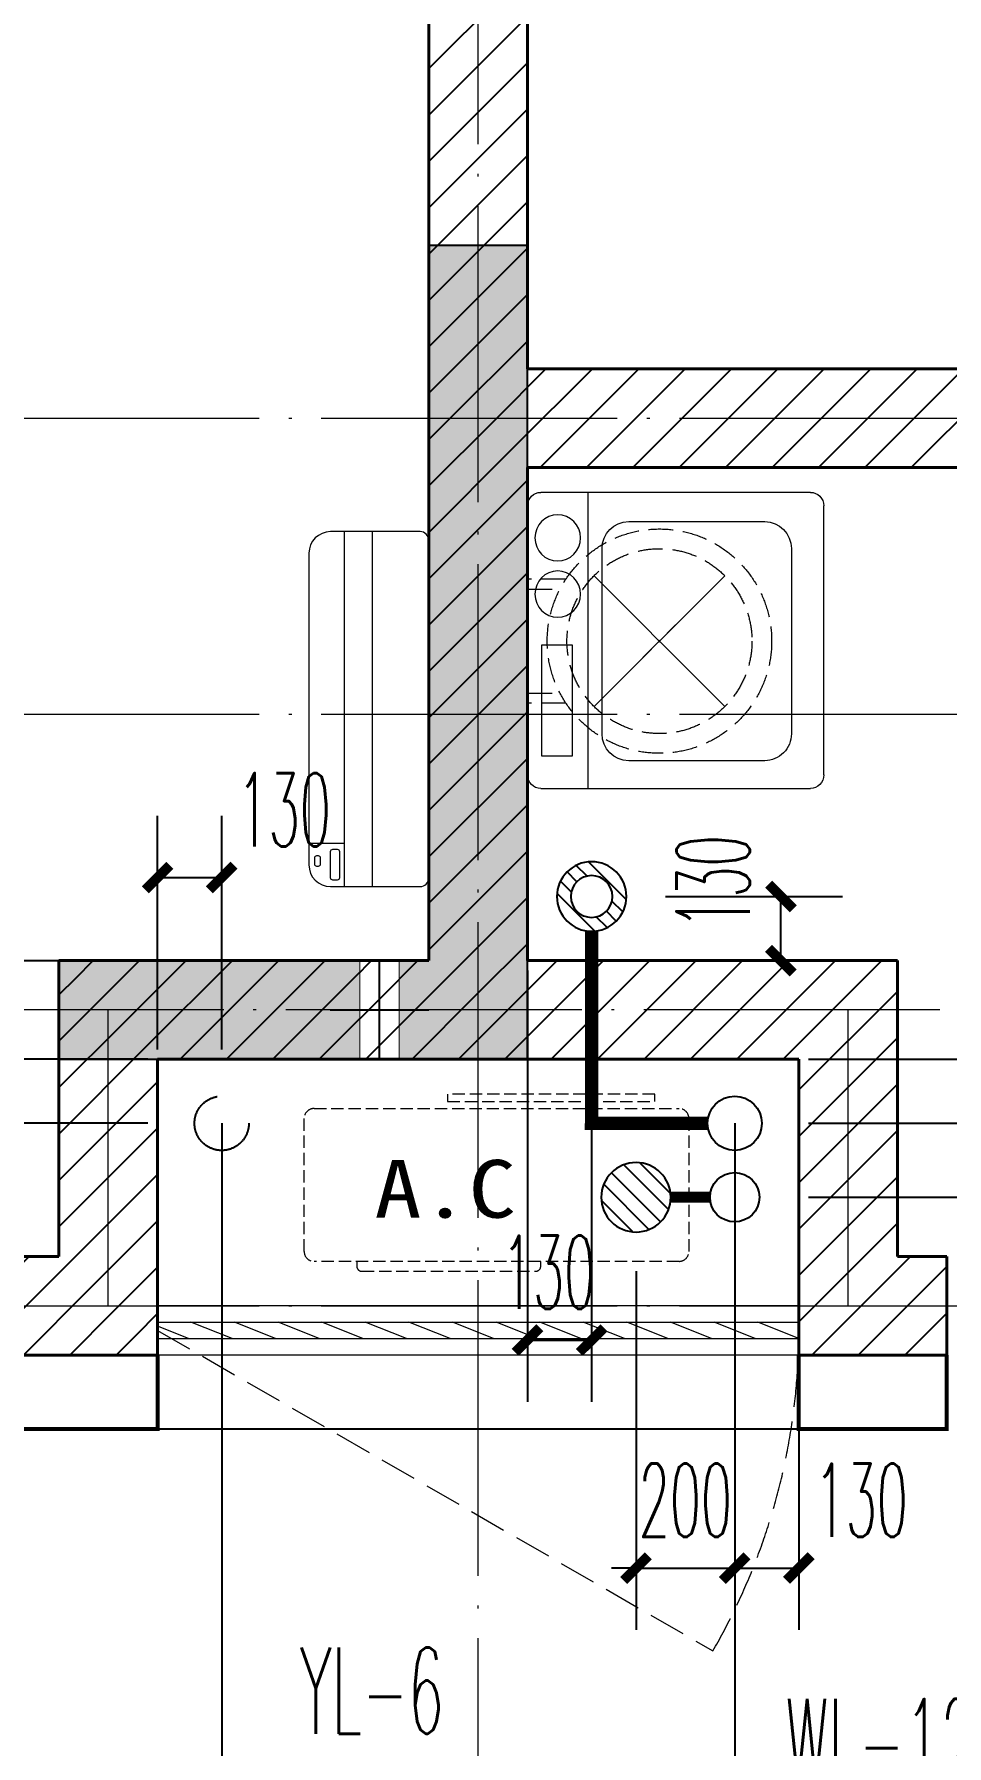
# Model space of a CAD drawing. Extents: x 27938 to 1042331, y -235042 to 1535213.
# Drawn here: x 721217 to 723067, y 133890 to 137361 of the extents above; entities that cross this region are included whole.
import ezdxf

# ---------------------------------------------------------------- set-up
doc = ezdxf.new("R2010")
doc.units = 0
doc.header["$LTSCALE"] = 1000
doc.header["$MEASUREMENT"] = 0
for name, pattern in [('$1$DASH', [0.35, 0.25, -0.1]), ('DASH', [0.35, 0.25, -0.1]), ('DOTE', [2.42, 2, -0.2, 0.02, -0.2])]:
    doc.linetypes.add(name, pattern=pattern)
for name, color, linetype in [('$RECOVER_210609100354-0', 7, 'Continuous'), ('$RECOVER_210609100354-25', 7, 'Continuous'), ('$RECOVER_210609100354-5', 7, 'Continuous'), ('3.5方案汇报，与郭总、侯月琴确定户型_t8$0$2020.03.04 -1安徽标准化洋房户型(UA）_t8_t8$0$看线', 154, 'Continuous'), ('COLUMN', 9, 'Continuous'), ('DIM_凝结', 3, 'Continuous'), ('DIM_污水', 3, 'Continuous'), ('DIM_雨水', 3, 'Continuous'), ('EQUIP_地漏', 7, 'Continuous'), ('PIPE-凝结', 150, 'N'), ('PIPE-污水', 2, 'W'), ('TWT_DIM', 3, 'Continuous'), ('VPIPE-凝结', 150, 'Continuous'), ('VPIPE-污水', 2, 'W'), ('VPIPE-雨水', 4, 'DASH'), ('机电标识类', 1, 'Continuous'), ('看线', 251, 'Continuous')]:
    doc.layers.add(name, color=color, linetype=linetype)
for name, color, linetype, lineweight in [('DOTE', 19, 'DOTE', 9), ('LVTRY', 1, 'Continuous', 13), ('PUB_HATCH', 8, 'Continuous', 9), ('WALL', 9, 'Continuous', 40), ('WINDOW', 8, 'Continuous', 15), ('平面-空调室内机', 176, 'Continuous', 9), ('平面-空调预留孔', 173, 'Continuous', 15), ('空调', 76, 'Continuous', 13)]:
    doc.layers.add(name, color=color, linetype=linetype, lineweight=lineweight)
doc.styles.add('_TCH_DIM_T3', font='SIMPLEX.shx', dxfattribs={"width": 0.494118, "bigfont": 'GBCBIG.shx'})
doc.styles.add('_TWT_SERIAL', font='simplex.shx', dxfattribs={"width": 0.6, "oblique": 10, "height": 3, "bigfont": 'aadri.shx'})
doc.styles.get("Standard").update_dxf_attribs({"font": 'gbenor.shx', "bigfont": 'gbcbig.shx'})
doc.styles.add('黑体', font='simhei.ttf')
doc.linetypes.add('N', pattern='A,3,-0.2,["N",Standard,S=0.25,R=0,X=-0.1,Y=-0.115],-0.2', length=3.4)
doc.linetypes.add('W', pattern='A,3,-0.2,["W",Standard,S=0.25,R=0,X=-0.1,Y=-0.115],-0.2', length=3.4)
doc.dimstyles.new('_TWT_ARCH&&50', dxfattribs={"dimtxt": 148.75, "dimasz": 50, "dimexe": 125, "dimexo": 150, "dimgap": 63.125, "dimtad": 1, "dimdec": 0, "dimzin": 0, "dimdsep": 46, "dimtxsty": '_TCH_DIM_T3', "dimblk": 'ARCHTICK', "dimcen": 0.09, "dimclrt": 7, "dimazin": 2, "dimtfac": 1, "dimtdec": 0, "dimtix": 1, "dimtmove": 2, "dimatfit": 3, "dimfxl": 1, "dimtolj": 1, "dimtzin": 0, "dimarcsym": 0})
pattern_1 = [(45, (0, 47.75), (-47.022601, 47.022601), [])]

# ---------------------------------------------------------------- blocks, each defined once
blk = doc.blocks.new('GFDGDGRDGRDG')
at = {"layer": 'DOTE', "linetype": 'DOTE', "ltscale": 0.3}
for p, q in [((615293.7, 360558.3), (615293.7, 376108.3)), ((573593.7, 364358.3), (626393.7, 364358.3)), ((573593.7, 363758.3), (626393.7, 363758.3)), ((626393.7, 363158.3), (573593.7, 363158.3)), ((614543.7, 362558.3), (614543.7, 363158.3)), ((616043.7, 362558.3), (616043.7, 363158.3)), ((573593.7, 362558.3), (626393.7, 362558.3))]:
    blk.add_line(p, q, dxfattribs=at)
blk = doc.blocks.new('HFHFHFHFTF')
at = {"layer": 'PUB_HATCH'}
blk.add_hatch(color=256, dxfattribs=at).paths.add_polyline_path([(575166.6, 365523.7), (575166.6, 365323.7), (576116.6, 365323.7), (576116.6, 366973.7), (575916.6, 366973.7), (575916.6, 365523.7)])
at = {"layer": 'COLUMN', "color": 8}
for p, q in [((576116.6, 366973.7), (575916.6, 366973.7)), ((575916.6, 366973.7), (575916.6, 365523.7)), ((576116.6, 365323.7), (576116.6, 366973.7)), ((575166.6, 365523.7), (575166.6, 365323.7)), ((575916.6, 365523.7), (575166.6, 365523.7)), ((575166.6, 365323.7), (576116.6, 365323.7))]:
    blk.add_line(p, q, dxfattribs=at)
blk = doc.blocks.new('RECTANG')
at = {"color": 0}
for p, q in [((1, 1), (0, 1)), ((0, 1), (0, 0)), ((1, 0), (1, 1)), ((0, 0), (1, 0))]:
    blk.add_line(p, q, dxfattribs=at)
blk = doc.blocks.new('洗衣机')
at = {"layer": 'LVTRY', "color": 0}
for p, q in [((3791567.4, 243472.1), (3791021, 243472.1)), ((3791116.5, 243472.1), (3791116.5, 242871.5)), ((3790993.7, 243444.5), (3790993.7, 242899.1)), ((3791594.6, 242899.1), (3791594.6, 243444.5)), ((3791199, 243412.7), (3791474.9, 243412.7)), ((3791145.1, 242982.5), (3791145.1, 243358)), ((3791528.8, 243358), (3791528.8, 242982.5)), ((3791474.9, 242927.8), (3791199, 242927.8)), ((3791021, 242871.5), (3791567.4, 242871.5))]:
    blk.add_line(p, q, dxfattribs=at)
at = {"layer": 'LVTRY', "color": 0, "extrusion": (0, 0, -1)}
for centre, major_axis, start_param, end_param in [((3791021, 243444.5), (0, 27.6), -1.570796, 0), ((3791567.4, 243444.5), (0, 27.6), 0, 1.570796), ((3791055.1, 243379.8), (0, 46.9), 3.141593, 9.424778), ((3791199, 243358), (0, 54.7), 4.712389, 6.283185), ((3791474.9, 243358), (0, 54.7), 0, 1.570796), ((3791055.1, 243265.7), (0, 46.9), 3.141593, 9.424778), ((3791199, 242982.5), (0, 54.7), 3.141593, 4.712389), ((3791474.9, 242982.5), (0, 54.7), 1.570796, 3.141593), ((3791021, 242899.1), (0, 27.6), 3.141593, 4.712389), ((3791567.4, 242899.1), (0, 27.6), 1.570796, 3.141593)]:
    blk.add_ellipse(centre, major_axis=major_axis, ratio=0.986385, start_param=start_param, end_param=end_param, dxfattribs=at)
at = {"layer": 'LVTRY', "color": 8, "xscale": 63.25620569481588, "yscale": 224.5369532744355, "zscale": 64.12934308941763, "rotation": 180}
blk.add_blockref('RECTANG', (3791085.2, 243162.4), dxfattribs=at)
blk = doc.blocks.new('dnfhfn')
at = {"color": 0, "linetype": '$1$DASH', "ltscale": 0.2}
for p, q in [((101.9, 495, 0), (121.9, 495, 0)), ((101.9, 417.2, 0), (101.9, 495, 0)), ((121.9, 495, 0), (121.9, 429, 0)), ((353.1, 495, 0), (333.1, 495, 0)), ((333.1, 495, 0), (333.1, 429, 0)), ((353.1, 417.2, 0), (353.1, 495, 0))]:
    blk.add_line(p, q, dxfattribs=at)
at = {"color": 0, "linetype": '$1$DASH', "ltscale": 0.2, "elevation": 0}
for points in [[(94.9, 360.1), (94.9, 360.1), (360.1, 94.9), (360.1, 94.9)], [(360.1, 360.1), (94.9, 94.9), (94.9, 94.9), (360.1, 360.1)]]:
    blk.add_lwpolyline(points, close=True, dxfattribs=at)
at = {"color": 0, "linetype": '$1$DASH', "ltscale": 0.2}
for radius in [227.5, 187.5]:
    blk.add_circle((227.5, 227.5, 0), radius, dxfattribs=at)
blk = doc.blocks.new('dongkong')
at = {"color": 0}
blk.add_wipeout([(-603756, 210771), (-603756, 210570.8), (-603836, 210570.8), (-603836, 210771)], dxfattribs=at)
at = {"layer": '机电标识类', "color": 0, "linetype": 'DASH', "ltscale": 400}
for p, q in [((-603796, 210771), (-603796, 210570.8)), ((-603896, 210670.7), (-603696, 210670.7))]:
    blk.add_line(p, q, dxfattribs=at)
at = {"layer": '空调', "color": 0, "linetype": 'DASH', "const_width": 2}
blk.add_lwpolyline([(-603756, 210771), (-603756, 210570.8), (-603836, 210570.8), (-603836, 210771)], close=True, dxfattribs=at)
blk = doc.blocks.new('A$C001338C2')
at = {"color": 0}
for p, q in [((845, 303.6), (55, 303.6)), ((109.1, 214.8), (109.1, 303.6)), ((0, 248.6), (0, 22)), ((900, 22), (900, 248.6)), ((22, 0), (878, 0))]:
    blk.add_line(p, q, dxfattribs=at)
at = {"color": 0, "lineweight": 5}
for p, q in [((900, 214.8), (0, 214.8)), ((900, 143.2), (0, 143.2))]:
    blk.add_line(p, q, dxfattribs=at)
at = {"color": 0}
for points in [[(73.1, 275), (56.8, 275, -0.414214), (51.3, 280.5), (51.3, 283.4, -0.414214), (56.8, 288.9), (73.1, 288.9, -0.414214), (78.6, 283.4), (78.6, 280.5, -0.414214)], [(89.2, 226.4), (22.2, 226.4, -0.414214), (16.7, 231.9), (16.7, 243.1, -0.414214), (22.2, 248.6), (89.2, 248.6, -0.414214), (94.7, 243.1), (94.7, 231.9, -0.414214)]]:
    blk.add_lwpolyline(points, format="xyb", close=True, dxfattribs=at)
for centre, radius, start, end in [((55, 248.6), 55, 90, 180), ((845, 248.6), 55, 360, 90), ((22, 22), 22, 180, 270), ((878, 22), 22, 270, 360)]:
    blk.add_arc(centre, radius, start, end, dxfattribs=at)
blk = doc.blocks.new('gsergvr')
at = {"layer": '平面-空调预留孔', "color": 0, "linetype": 'DASH', "ltscale": 0.1}
for p, q in [((34075.4, 17176.2), (34075.4, 17166.2)), ((34085.4, 17156.2), (34438.2, 17156.2)), ((34448.2, 17166.2), (34448.2, 17176.2))]:
    blk.add_line(p, q, dxfattribs=at)
blk.add_lwpolyline([(34679.3, 17515.3), (34259.5, 17515.3), (34259.5, 17500.2), (34679.3, 17500.2)], close=True, dxfattribs=at)
blk.add_lwpolyline([(34728.6, 17176.2), (33988.6, 17176.2, -0.414214), (33968.6, 17196.2), (33968.6, 17466.2, -0.414214), (33988.6, 17486.2), (34728.6, 17486.2, -0.414214), (34748.6, 17466.2), (34748.6, 17196.2, -0.414214)], format="xyb", close=True, dxfattribs=at)
for centre, start, end in [((34085.4, 17166.2), 180, 270), ((34438.2, 17166.2), 270, 0)]:
    blk.add_arc(centre, 10, start, end, dxfattribs=at)
at = {"layer": '平面-空调预留孔', "color": 0, "linetype": 'DASH', "ltscale": 0.1, "style": '黑体', "width": 1.2}
blk.add_text('A.C', height=117.05, dxfattribs=at).set_placement((34110.9, 17264.8))
blk = doc.blocks.new('rtyryrtyeeretee')
at = {"layer": '平面-空调预留孔', "color": 8}
blk.add_blockref('gsergvr', (635673.5, 326705.8), dxfattribs=at)
blk = doc.blocks.new('_ArchTick')
at = {"color": 0, "linetype": 'ByBlock', "const_width": 0.4}
blk.add_lwpolyline([(-0.5, -0.5), (0.5, 0.5)], dxfattribs=at)
blk = doc.blocks.new('*D389')
at = {"layer": 'Defpoints', "color": 0}
for p in [(721596.6, 135650.7), (721466.6, 135152.3), (721596.6, 135152.3)]:
    blk.add_point(p, dxfattribs=at)
at = {"layer": 'TWT_DIM', "color": 0, "lineweight": -2}
for p, q in [((721466.6, 135302.3), (721466.6, 135775.7)), ((721596.6, 135302.3), (721596.6, 135775.7)), ((721466.6, 135650.7), (721596.6, 135650.7))]:
    blk.add_line(p, q, dxfattribs=at)
at = {"layer": 'TWT_DIM', "color": 0, "lineweight": -2, "xscale": 50, "yscale": 50, "zscale": 50, "rotation": 180}
blk.add_blockref('_ArchTick', (721466.6, 135650.7), dxfattribs=at)
at = {"layer": 'TWT_DIM', "color": 0, "lineweight": -2, "xscale": 50, "yscale": 50, "zscale": 50}
blk.add_blockref('_ArchTick', (721596.6, 135650.7), dxfattribs=at)
at = {"layer": 'TWT_DIM', "color": 7, "insert": (721723.2, 135788.2), "char_height": 148.75, "attachment_point": 5, "style": '_TCH_DIM_T3'}
blk.add_mtext('\\A1;130', dxfattribs=at)
blk = doc.blocks.new('*D390')
at = {"layer": 'Defpoints', "color": 0}
for p in [(720925, 135282.3), (721596.6, 135282.3), (721596.6, 135152.3)]:
    blk.add_point(p, dxfattribs=at)
at = {"layer": 'TWT_DIM', "color": 0, "lineweight": -2}
for p, q in [((721446.6, 135282.3), (720800, 135282.3)), ((720925, 135152.3), (720925, 135282.3)), ((721446.6, 135152.3), (720800, 135152.3))]:
    blk.add_line(p, q, dxfattribs=at)
at = {"layer": 'TWT_DIM', "color": 0, "lineweight": -2, "xscale": 50, "yscale": 50, "zscale": 50}
for p, rotation in [((720925, 135282.3), 90), ((720925, 135152.3), 270)]:
    blk.add_blockref('_ArchTick', p, dxfattribs=dict(at, rotation=rotation))
at = {"layer": 'TWT_DIM', "color": 7, "insert": (721062.5, 135025.7), "char_height": 148.75, "attachment_point": 5, "rotation": 90, "style": '_TCH_DIM_T3'}
blk.add_mtext('\\A1;130', dxfattribs=at)
blk = doc.blocks.new('*D391')
at = {"layer": 'Defpoints', "color": 0}
for p in [(722346.6, 135612.3), (722730.3, 135612.3), (722346.6, 135482.3)]:
    blk.add_point(p, dxfattribs=at)
at = {"layer": 'TWT_DIM', "color": 0, "lineweight": -2}
for p, q in [((722496.6, 135612.3), (722855.3, 135612.3)), ((722730.3, 135482.3), (722730.3, 135612.3)), ((722496.6, 135482.3), (722855.3, 135482.3))]:
    blk.add_line(p, q, dxfattribs=at)
at = {"layer": 'TWT_DIM', "color": 0, "lineweight": -2, "xscale": 50, "yscale": 50, "zscale": 50}
for p, rotation in [((722730.3, 135612.3), 90), ((722730.3, 135482.3), 270)]:
    blk.add_blockref('_ArchTick', p, dxfattribs=dict(at, rotation=rotation))
at = {"layer": 'TWT_DIM', "color": 7, "insert": (722592.8, 135641.9), "char_height": 148.75, "attachment_point": 5, "rotation": 90, "style": '_TCH_DIM_T3'}
blk.add_mtext('\\A1;130', dxfattribs=at)
blk = doc.blocks.new('*D392')
at = {"layer": 'Defpoints', "color": 0}
for p in [(722216.6, 135612.3), (722346.6, 135612.3), (722346.6, 134712.7)]:
    blk.add_point(p, dxfattribs=at)
at = {"layer": 'TWT_DIM', "color": 0, "lineweight": -2}
for p, q in [((722216.6, 135462.3), (722216.6, 134587.7)), ((722346.6, 135462.3), (722346.6, 134587.7)), ((722216.6, 134712.7), (722346.6, 134712.7))]:
    blk.add_line(p, q, dxfattribs=at)
at = {"layer": 'TWT_DIM', "color": 0, "lineweight": -2, "xscale": 50, "yscale": 50, "zscale": 50, "rotation": 180}
blk.add_blockref('_ArchTick', (722216.6, 134712.7), dxfattribs=at)
at = {"layer": 'TWT_DIM', "color": 0, "lineweight": -2, "xscale": 50, "yscale": 50, "zscale": 50}
blk.add_blockref('_ArchTick', (722346.6, 134712.7), dxfattribs=at)
at = {"layer": 'TWT_DIM', "color": 7, "insert": (722259.3, 134850.2), "char_height": 148.75, "attachment_point": 5, "style": '_TCH_DIM_T3'}
blk.add_mtext('\\A1;130', dxfattribs=at)
blk = doc.blocks.new('*D393')
at = {"layer": 'Defpoints', "color": 0}
for p in [(722636.6, 135002.3), (722766.6, 135002.3), (722766.6, 134250.2)]:
    blk.add_point(p, dxfattribs=at)
at = {"layer": 'TWT_DIM', "color": 0, "lineweight": -2}
for p, q in [((722636.6, 134852.3), (722636.6, 134125.2)), ((722766.6, 134852.3), (722766.6, 134125.2)), ((722636.6, 134250.2), (722766.6, 134250.2))]:
    blk.add_line(p, q, dxfattribs=at)
at = {"layer": 'TWT_DIM', "color": 0, "lineweight": -2, "xscale": 50, "yscale": 50, "zscale": 50, "rotation": 180}
blk.add_blockref('_ArchTick', (722636.6, 134250.2), dxfattribs=at)
at = {"layer": 'TWT_DIM', "color": 0, "lineweight": -2, "xscale": 50, "yscale": 50, "zscale": 50}
blk.add_blockref('_ArchTick', (722766.6, 134250.2), dxfattribs=at)
at = {"layer": 'TWT_DIM', "color": 7, "insert": (722893.2, 134387.7), "char_height": 148.75, "attachment_point": 5, "style": '_TCH_DIM_T3'}
blk.add_mtext('\\A1;130', dxfattribs=at)
blk = doc.blocks.new('*D394')
at = {"layer": 'Defpoints', "color": 0}
for p in [(722436.6, 135002.3), (722636.6, 135002.3), (722636.6, 134250.2)]:
    blk.add_point(p, dxfattribs=at)
at = {"layer": 'TWT_DIM', "color": 0, "lineweight": -2}
for p, q in [((722436.6, 134852.3), (722436.6, 134125.2)), ((722636.6, 134852.3), (722636.6, 134125.2)), ((722436.6, 134250.2), (722386.6, 134250.2)), ((722436.6, 134250.2), (722636.6, 134250.2)), ((722636.6, 134250.2), (722686.6, 134250.2))]:
    blk.add_line(p, q, dxfattribs=at)
at = {"layer": 'TWT_DIM', "color": 0, "lineweight": -2, "xscale": 50, "yscale": 50, "zscale": 50}
blk.add_blockref('_ArchTick', (722436.6, 134250.2), dxfattribs=at)
at = {"layer": 'TWT_DIM', "color": 0, "lineweight": -2, "xscale": 50, "yscale": 50, "zscale": 50, "rotation": 180}
blk.add_blockref('_ArchTick', (722636.6, 134250.2), dxfattribs=at)
at = {"layer": 'TWT_DIM', "color": 7, "insert": (722536.6, 134387.7), "char_height": 148.75, "attachment_point": 5, "style": '_TCH_DIM_T3'}
blk.add_mtext('\\A1;200', dxfattribs=at)
blk = doc.blocks.new('*D395')
at = {"layer": 'Defpoints', "color": 0}
for p in [(722636.6, 135152.3), (723330.9, 135152.3), (722636.6, 135002.3)]:
    blk.add_point(p, dxfattribs=at)
at = {"layer": 'TWT_DIM', "color": 0, "lineweight": -2}
for p, q in [((722786.6, 135152.3), (723455.9, 135152.3)), ((723330.9, 135002.3), (723330.9, 135152.3)), ((722786.6, 135002.3), (723455.9, 135002.3))]:
    blk.add_line(p, q, dxfattribs=at)
at = {"layer": 'TWT_DIM', "color": 0, "lineweight": -2, "xscale": 50, "yscale": 50, "zscale": 50}
for p, rotation in [((723330.9, 135152.3), 90), ((723330.9, 135002.3), 270)]:
    blk.add_blockref('_ArchTick', p, dxfattribs=dict(at, rotation=rotation))
at = {"layer": 'TWT_DIM', "color": 7, "insert": (723193.4, 134875.7), "char_height": 148.75, "attachment_point": 5, "rotation": 90, "style": '_TCH_DIM_T3'}
blk.add_mtext('\\A1;150', dxfattribs=at)
blk = doc.blocks.new('*D396')
at = {"layer": 'Defpoints', "color": 0}
for p in [(722636.6, 135282.3), (723330.9, 135282.3), (722636.6, 135152.3)]:
    blk.add_point(p, dxfattribs=at)
at = {"layer": 'TWT_DIM', "color": 0, "lineweight": -2}
for p, q in [((722786.6, 135282.3), (723455.9, 135282.3)), ((723330.9, 135152.3), (723330.9, 135282.3)), ((722786.6, 135152.3), (723455.9, 135152.3))]:
    blk.add_line(p, q, dxfattribs=at)
at = {"layer": 'TWT_DIM', "color": 0, "lineweight": -2, "xscale": 50, "yscale": 50, "zscale": 50}
for p, rotation in [((723330.9, 135282.3), 90), ((723330.9, 135152.3), 270)]:
    blk.add_blockref('_ArchTick', p, dxfattribs=dict(at, rotation=rotation))
at = {"layer": 'TWT_DIM', "color": 7, "insert": (723193.4, 135408.9), "char_height": 148.75, "attachment_point": 5, "rotation": 90, "style": '_TCH_DIM_T3'}
blk.add_mtext('\\A1;130', dxfattribs=at)
blk = doc.blocks.new('$TwtSys$00000141')
for p, q in [((-141.3, 11.5), (-15.1, 137.7)), ((-141.3, 11.5), (-15.1, 137.7)), ((-130.8, -52.6), (52.6, 130.8)), ((-130.8, -52.6), (52.6, 130.8)), ((-99.7, -99.7), (99.7, 99.7)), ((-99.7, -99.7), (99.7, 99.7)), ((-48.5, -130.6), (131.4, 49.3)), ((-48.5, -130.6), (131.4, 49.3)), ((17.1, -138.4), (138.4, -17.1)), ((17.1, -138.4), (138.4, -17.1))]:
    blk.add_line(p, q)
blk.add_circle((0, 0), 141)
blk.add_circle((0, 0), 141)
blk = doc.blocks.new('$TwtSys$00000543')
for p, q in [((-140.4, -12.8), (12.8, 140.4)), ((18.7, 82.5), (62.6, 126.4)), ((59.8, 59.8), (99.7, 99.7)), ((-12.8, -140.4), (140.4, 12.8)), ((82.5, 18.7), (126.4, 62.6)), ((-126.4, -62.6), (-82.5, -18.7)), ((-99.7, -99.7), (-59.8, -59.8)), ((-62.6, -126.4), (-18.7, -82.5))]:
    blk.add_line(p, q)
for radius in [141, 84.6]:
    blk.add_circle((0, 0), radius)
blk = doc.blocks.new('$WINLIB2D$00000039')
at = {"color": 0}
for points in [[(-0.5, 0.5), (-0.5, -0.5)], [(0.5, 0.5), (-0.5, 0.5)], [(0.5, -0.5), (0.5, 0.5)], [(-0.5, 0.1667), (0.5, 0.1667)], [(-0.3839, -0.1667), (-0.448, 0.1667)], [(-0.3159, -0.1667), (-0.38, 0.1667)], [(-0.2479, -0.1667), (-0.312, 0.1667)], [(-0.1799, -0.1667), (-0.244, 0.1667)], [(-0.1119, -0.1667), (-0.176, 0.1667)], [(-0.0439, -0.1667), (-0.108, 0.1667)], [(0.0241, -0.1667), (-0.04, 0.1667)], [(0.0921, -0.1667), (0.028, 0.1667)], [(0.16, -0.1667), (0.0959, 0.1667)], [(0.228, -0.1667), (0.1639, 0.1667)], [(0.296, -0.1667), (0.2319, 0.1667)], [(0.364, -0.1667), (0.2999, 0.1667)], [(0.432, -0.1667), (0.3679, 0.1667)], [(0.5, -0.1667), (0.4359, 0.1667)], [(-0.4519, -0.1667), (-0.5, 0.0836)], [(-0.5, -0.1667), (0.5, -0.1667)], [(0.5, -0.5), (-0.5, -0.5)]]:
    blk.add_lwpolyline(points, dxfattribs=at)

msp = doc.modelspace()

# ---------------------------------------------------------------- hatches: boundary and pattern name
at = {"layer": '$RECOVER_210609100354-5'}
h = msp.add_hatch(dxfattribs=at)
h.set_pattern_fill('普通砖', color=256, scale=50, style=0)
h.set_pattern_definition(pattern_1)
h.paths.add_polyline_path([(722216.6, 139632.3), (722016.6, 139432.3), (722016.6, 136582.3), (722149.9, 136582.3), (722216.6, 136682.3)])
h = msp.add_hatch(dxfattribs=at)
h.set_pattern_fill('普通砖', color=256, scale=50, style=0)
h.set_pattern_definition(pattern_1)
h.paths.add_polyline_path([(722216.6, 136482.3), (723166.6, 136482.3), (723166.6, 136682.3), (722216.6, 136682.3), (722149.9, 136582.3)])
h = msp.add_hatch(dxfattribs=at)
h.set_pattern_fill('普通砖', color=256, scale=50, style=0)
h.set_pattern_definition(pattern_1)
h.paths.add_polyline_path([(721466.6, 135282.3), (721266.6, 135482.3), (721266.6, 134882.3), (721466.6, 134682.3)])
h = msp.add_hatch(dxfattribs=at)
h.set_pattern_fill('普通砖', color=256, scale=50, style=0)
h.set_pattern_definition(pattern_1)
h.paths.add_polyline_path([(722116.6, 135415.7), (722116.6, 135282.3), (722766.6, 135282.3), (722966.6, 135482.3), (722216.6, 135482.3)])
h = msp.add_hatch(dxfattribs=at)
h.set_pattern_fill('普通砖', color=256, scale=50, style=0)
h.set_pattern_definition(pattern_1)
h.paths.add_polyline_path([(722966.6, 135482.3), (722766.6, 135282.3), (722766.6, 134682.3), (722966.6, 134882.3)])
h = msp.add_hatch(dxfattribs=at)
h.set_pattern_fill('普通砖', color=256, scale=50, style=0)
h.set_pattern_definition(pattern_1)
h.paths.add_polyline_path([(721266.6, 134882.3), (721166.6, 134882.3), (721166.6, 134682.3), (721466.6, 134682.3)])
h = msp.add_hatch(dxfattribs=at)
h.set_pattern_fill('普通砖', color=256, scale=50, style=0)
h.set_pattern_definition(pattern_1)
h.paths.add_polyline_path([(722966.6, 134882.3), (722766.6, 134682.3), (723066.6, 134682.3), (723066.6, 134882.3)])
at = {"layer": 'PIPE-污水'}
for points in [[(722346.6, 135152.3), (722332.8, 135152.3), (722332.8, 135138.6)], [(722346.6, 135152.3), (722346.6, 135138.6), (722332.8, 135138.6)]]:
    msp.add_hatch(color=256, dxfattribs=at).paths.add_polyline_path(points)

# ---------------------------------------------------------------- linework, layer by layer
at = {"layer": '$RECOVER_210609100354-0', "color": 8, "const_width": 8}
for points in [[(721466.6, 134682.3), (721466.6, 134532.3), (721166.6, 134532.3), (721166.6, 134682.3)], [(723066.6, 134682.3), (723066.6, 134532.3), (722766.6, 134532.3), (722766.6, 134682.3)]]:
    msp.add_lwpolyline(points, dxfattribs=at)
at = {"layer": '3.5方案汇报，与郭总、侯月琴确定户型_t8$0$2020.03.04 -1安徽标准化洋房户型(UA）_t8_t8$0$看线', "color": 8, "ltscale": 10}
msp.add_line((719116.6, 135482.3), (721266.6, 135482.3), dxfattribs=at)
at = {"layer": 'DIM_凝结'}
msp.add_line((722636.6, 135002.3), (722636.6, 133447.2), dxfattribs=at)
at = {"layer": 'DIM_污水'}
msp.add_line((722636.6, 135152.3), (722636.6, 133739.8), dxfattribs=at)
at = {"layer": 'DIM_雨水'}
msp.add_line((721596.6, 135152.3), (721596.6, 133844.1), dxfattribs=at)
at = {"layer": 'PIPE-凝结', "ltscale": 0.5, "const_width": 22.5}
msp.add_lwpolyline([(722586.6, 135002.3), (722507.1, 135002.3)], dxfattribs=at)
at = {"layer": 'PIPE-污水', "ltscale": 0.5, "const_width": 27.5}
for points in [[(722346.6, 135541.8), (722346.6, 135152.3)], [(722581.6, 135152.3), (722346.6, 135152.3)]]:
    msp.add_lwpolyline(points, dxfattribs=at)
at = {"layer": 'VPIPE-凝结'}
msp.add_circle((722636.6, 135002.3), 50, dxfattribs=at)
at = {"layer": 'VPIPE-污水'}
msp.add_circle((722636.6, 135152.3), 55, dxfattribs=at)
at = {"layer": 'VPIPE-雨水'}
msp.add_circle((721596.6, 135152.3), 55, dxfattribs=at)
at = {"layer": 'WALL', "color": 8}
for p, q in [((722216.6, 139632.3), (722216.6, 136682.3)), ((722016.6, 139432.3), (722016.6, 136582.3)), ((723166.6, 136682.3), (722216.6, 136682.3)), ((722216.6, 136482.3), (722216.6, 135482.3)), ((722216.6, 136482.3), (723166.6, 136482.3)), ((721266.6, 135482.3), (721266.6, 134882.3)), ((722216.6, 135482.3), (722966.6, 135482.3)), ((722966.6, 135482.3), (722966.6, 134882.3)), ((721466.6, 135282.3), (721466.6, 134682.3)), ((722116.6, 135282.3), (722766.6, 135282.3)), ((722766.6, 135282.3), (722766.6, 134682.3)), ((721266.6, 134882.3), (721166.6, 134882.3)), ((722966.6, 134882.3), (723066.6, 134882.3)), ((723066.6, 134882.3), (723066.6, 134682.3)), ((721166.6, 134682.3), (721466.6, 134682.3)), ((722766.6, 134682.3), (723066.6, 134682.3))]:
    msp.add_line(p, q, dxfattribs=at)
at = {"layer": 'WINDOW', "color": 8, "linetype": 'DASH', "ltscale": 0.3}
msp.add_lwpolyline([(721466.6, 134732.3), (722592.4, 134082.3, 0.131652), (722766.6, 134732.3)], format="xyb", dxfattribs=at)
msp.add_lwpolyline([(721466.6, 134732.3), (722592.4, 134082.3, 0.131652), (722766.6, 134732.3)], format="xyb", dxfattribs=at)
at = {"layer": '看线', "color": 8, "ltscale": 0.5}
msp.add_lwpolyline([(722766.6, 134532.3), (721466.6, 134532.3)], dxfattribs=at)

# ---------------------------------------------------------------- block references
at = {"layer": '$RECOVER_210609100354-25', "color": 8}
msp.add_blockref('洗衣机', (-3068777.3, -107040.1), dxfattribs=at)
at = {"color": 8}
for name, p in [('HFHFHFHFTF', (146100, -230041.4)), ('rtyryrtyeeretee', (52121.7, -209009.7))]:
    msp.add_blockref(name, p, dxfattribs=at)
at = {"layer": '3.5方案汇报，与郭总、侯月琴确定户型_t8$0$2020.03.04 -1安徽标准化洋房户型(UA）_t8_t8$0$看线', "ltscale": 10}
msp.add_blockref('GFDGDGRDGRDG', (106822.9, -227776), dxfattribs=at)
at = {"layer": 'EQUIP_地漏', "xscale": 0.5, "yscale": -0.5, "zscale": 0.5, "rotation": 180}
msp.add_blockref('$TwtSys$00000543', (722346.6, 135612.3), dxfattribs=at)
at = {"layer": 'EQUIP_地漏', "xscale": 0.5, "yscale": -0.5, "zscale": 0.5}
msp.add_blockref('$TwtSys$00000141', (722436.6, 135002.3), dxfattribs=at)
at = {"layer": 'WINDOW', "color": 8, "xscale": 1299.999999983003, "yscale": 100, "zscale": 1299.999999983003}
msp.add_blockref('$WINLIB2D$00000039', (722116.6, 134732.3), dxfattribs=at)
at = {"layer": '平面-空调预留孔', "color": 8, "xscale": 0.800000000046565, "yscale": 0.800000000046565, "zscale": 0.800000000046565, "rotation": 90.00000023343016}
msp.add_blockref('A$C001338C2', (722016.4, 135632.3), dxfattribs=at)
at = {"layer": '平面-空调预留孔', "color": 8, "rotation": 90.00000000000001}
msp.add_blockref('dnfhfn', (722711.6, 135902.7, 0), dxfattribs=at)

# ---------------------------------------------------------------- texts
at = {"layer": 'DIM_污水', "color": 7, "style": '_TWT_SERIAL', "width": 0.48}
msp.add_text('WL-12', height=175, dxfattribs=at).set_placement((722740.2, 133809.8))
at = {"layer": 'DIM_雨水', "color": 7, "style": '_TWT_SERIAL', "width": 0.48}
msp.add_text('YL-6', height=175, dxfattribs=at).set_placement((721755.1, 133914.1))

# ---------------------------------------------------------------- dimensions: what is measured, and where the dimension line sits
at = {"layer": 'TWT_DIM'}
for base, p1, p2, angle, picture, middle in [((722730.3, 135612.3), (722346.6, 135482.3), (722346.6, 135612.3), 90, '*D391', (722592.8, 135641.9)), ((722346.6, 134712.7), (722216.6, 135612.3), (722346.6, 135612.3), 0, '*D392', (722259.3, 134850.2)), ((723330.9, 135282.3), (722636.6, 135152.3), (722636.6, 135282.3), 90, '*D396', (723193.4, 135408.9)), ((720925, 135282.3), (721596.6, 135152.3), (721596.6, 135282.3), 90, '*D390', (721062.5, 135025.7)), ((723330.9, 135152.3), (722636.6, 135002.3), (722636.6, 135152.3), 90, '*D395', (723193.4, 134875.7)), ((722766.6, 134250.2), (722636.6, 135002.3), (722766.6, 135002.3), 0, '*D393', (722893.2, 134387.7))]:
    dim = msp.add_linear_dim(base=base, p1=p1, p2=p2, angle=angle, dimstyle='_TWT_ARCH&&50', dxfattribs=at)
    dim.commit()
    dim.dimension.update_dxf_attribs({"geometry": picture, "text_midpoint": middle, "dimtype": 129})
dim = msp.add_aligned_dim(p1=(722436.6, 135002.3), p2=(722636.6, 135002.3), distance=-752.1, dimstyle='_TWT_ARCH&&50', dxfattribs=at)
dim.commit()
dim.dimension.update_dxf_attribs({"geometry": '*D394', "text_midpoint": (722536.6, 134387.7)})

# ---------------------------------------------------------------- next in the draw order: block references
at = {"layer": '平面-空调室内机', "color": 8, "ltscale": 0.3, "xscale": -1, "rotation": 180}
msp.add_blockref('dongkong', (1325712.5, 346053.1), dxfattribs=at)

# ---------------------------------------------------------------- next in the draw order: hatches: boundary and pattern name
at = {"layer": '$RECOVER_210609100354-5'}
h = msp.add_hatch(dxfattribs=at)
h.set_pattern_fill('普通砖', color=256, scale=50, style=0)
h.set_pattern_definition(pattern_1)
h.paths.add_polyline_path([(722149.9, 136582.3), (722016.6, 136582.3), (722016.6, 135482.3), (722116.6, 135415.7), (722216.6, 135482.3), (722216.6, 136482.3)])
h = msp.add_hatch(dxfattribs=at)
h.set_pattern_fill('普通砖', color=256, scale=50, style=0)
h.set_pattern_definition(pattern_1)
h.paths.add_polyline_path([(721266.6, 135482.3), (721466.6, 135282.3), (722116.6, 135282.3), (722116.6, 135415.7), (722016.6, 135482.3)])

# ---------------------------------------------------------------- next in the draw order: linework, layer by layer
at = {"layer": 'WALL', "color": 8}
for p, q in [((722016.6, 136582.3), (722016.6, 135482.3)), ((721266.6, 135482.3), (722016.6, 135482.3)), ((721466.6, 135282.3), (722116.6, 135282.3))]:
    msp.add_line(p, q, dxfattribs=at)

# ---------------------------------------------------------------- next in the draw order: dimensions: what is measured, and where the dimension line sits
at = {"layer": 'TWT_DIM'}
dim = msp.add_linear_dim(base=(721596.6, 135650.7), p1=(721466.6, 135152.3), p2=(721596.6, 135152.3), angle=0, dimstyle='_TWT_ARCH&&50', dxfattribs=at)
dim.commit()
dim.dimension.update_dxf_attribs({"geometry": '*D389', "text_midpoint": (721723.2, 135788.2), "dimtype": 129})

doc.saveas('drawing.dxf')
